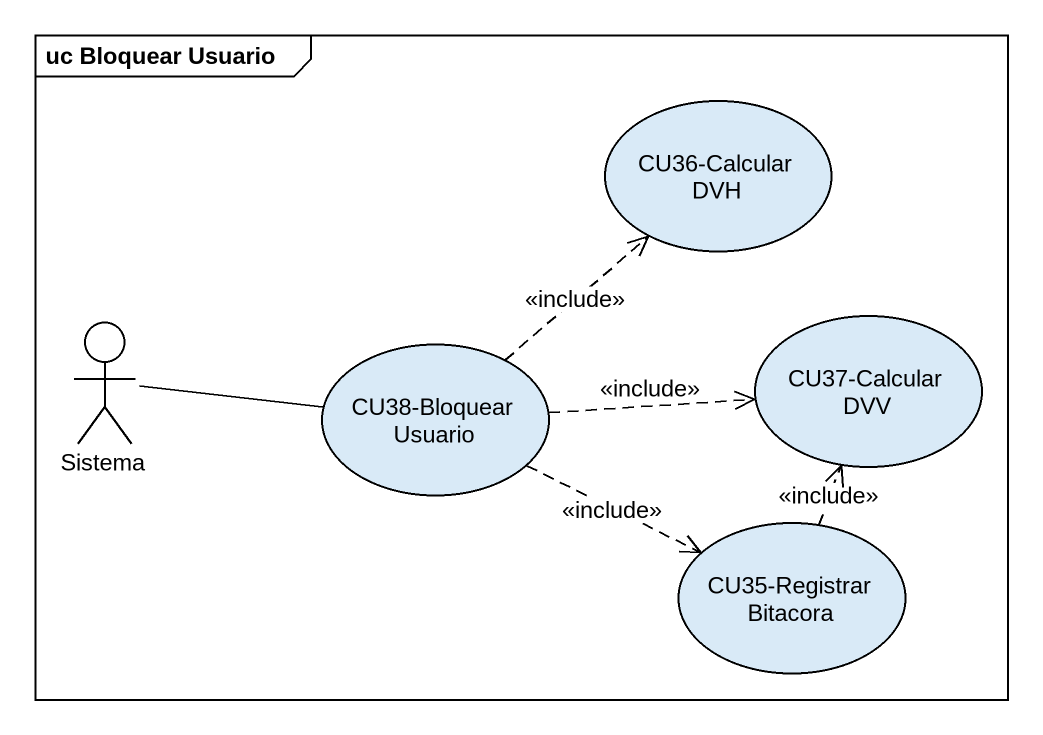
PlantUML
@startuml
mainframe uc Bloquear Usuario
usecase "CU36-Calcular DVH" as CU36_Calcular_DVH
actor Sistema
usecase "CU37-Calcular DVV" as CU37_Calcular_DVV
usecase "CU38-Bloquear Usuario" as CU38_Bloquear_Usuario
usecase "CU35-Registrar Bitacora" as CU35_Registrar_Bitacora
Sistema -right- CU38_Bloquear_Usuario
CU38_Bloquear_Usuario .up.> CU36_Calcular_DVH : <<include>>
CU38_Bloquear_Usuario .right.> CU37_Calcular_DVV : <<include>>
CU38_Bloquear_Usuario .right.> CU35_Registrar_Bitacora : <<include>>
CU35_Registrar_Bitacora .up.> CU37_Calcular_DVV : <<include>>
@enduml
